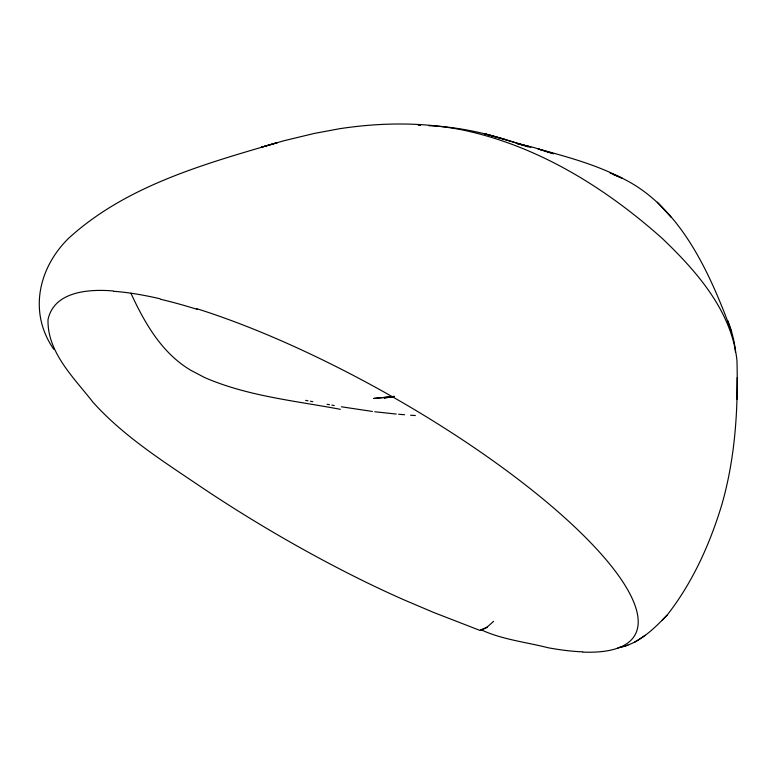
<?xml version="1.0" encoding="UTF-8"?>
<svg xmlns="http://www.w3.org/2000/svg" width="776" height="776" viewBox="0 0 776 776"><rect width="100%" height="100%" fill="white"/><g stroke="black" fill="none" stroke-linecap="round" stroke-linejoin="round"><path stroke-width="1.16" d="M53.806 349.316C28.266 312.747 38.325 267.701 68.957 237.97C126.498 185.648 204.301 164.017 277.323 142.677L261.114 147.275L283.841 140.766L314.261 133.443L339.878 128.671C378.892 122.773 418.865 121.977 457.782 129.059L458.946 129.243C535.731 144.385 604.688 187.045 662.462 238.63C696.858 271.513 731.758 311.244 736.957 360.53C738.286 409.165 735.231 458.325 721.661 505.263C709.662 544.568 692.512 582.708 667.059 615.203C653.935 628.744 639.375 643.314 620.228 647.32M736.938 399.31L737.2 377.582M493.604 621.314L486.62 627.571L487.357 627.115L479.752 630.335L433.842 612.536L403.695 599.732A336.629 89.463 29.4 0 1 356.601 577.577C303.765 551.144 252.627 521.336 203.467 488.57C164.861 462.341 124.548 437.305 93.062 402.317C74.263 378.048 47.152 352.527 48.015 319.596C54.116 291.029 89.502 288.973 113.092 290.951M662.238 620.092L667.059 615.203M634.613 642.285L645.312 635.243M480.392 630.442L486.494 627.697M617.812 647.96L627.939 645.195M394.363 396.352L384.101 398.001L394.266 396.526L373.654 398.457L394.111 396.439M418.128 125.179L420.534 125.305M428.944 125.731C455.037 126.731 480.829 131.93 505.719 139.68L484.728 133.782L530.881 147.071L517.417 143.676L534.208 147.605L553.492 153.745L538.098 148.924C566.771 156.684 595.696 164.522 622.197 178.247L613.457 174.581M410.591 415.238L415.373 415.529M396.245 414.054L374.76 411.765M398.641 414.248L404.616 414.743M372.373 411.435L341.382 406.789M340.363 409.311C294.793 400.746 247.67 396.196 204.738 377.592L190.915 370.327C161.854 353.216 144.627 323 130.94 293.26M327.084 404.277L329.47 404.703M331.847 405.13L334.233 405.557M305.628 400.368L308.014 400.814M310.39 401.25L312.776 401.687M481.343 629.85C501.665 639.472 526.37 642.188 548.399 647.805A336.27 89.288 29.4 0 0 582.718 651.859M506.553 139.903L528.33 146.955M610.178 173.126C676.721 197.57 708.653 269.718 731.603 331.74M671.298 217.455L657.32 202.187M727.82 320.692C731.622 330.886 734.756 341.421 735.454 352.333M196.803 308.693A333.816 88.503 29.4 0 1 561.979 515.254A333.816 88.503 29.4 0 1 583.048 652.121M113.49 291.272A335.727 92.412 29.7 0 1 159.953 298.741M160.486 299.255A334.34 91.859 29.7 0 1 197.463 309.459"/></g></svg>
